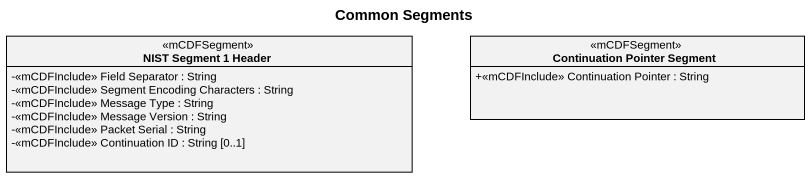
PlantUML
@startuml
title Common Segments
hide circle
hide empty members
skinparam classAttributeIconSize 0
class "NIST Segment 1 Header" as NIST_Segment_1_Header <<mCDFSegment>> {
  -<<mCDFInclude>> Field Separator : String
  -<<mCDFInclude>> Segment Encoding Characters : String
  -<<mCDFInclude>> Message Type : String
  -<<mCDFInclude>> Message Version : String
  -<<mCDFInclude>> Packet Serial : String
  -<<mCDFInclude>> Continuation ID : String [0..1]
}
class "Continuation Pointer Segment" as Continuation_Pointer_Segment <<mCDFSegment>> {
  +<<mCDFInclude>> Continuation Pointer : String
}
@enduml
